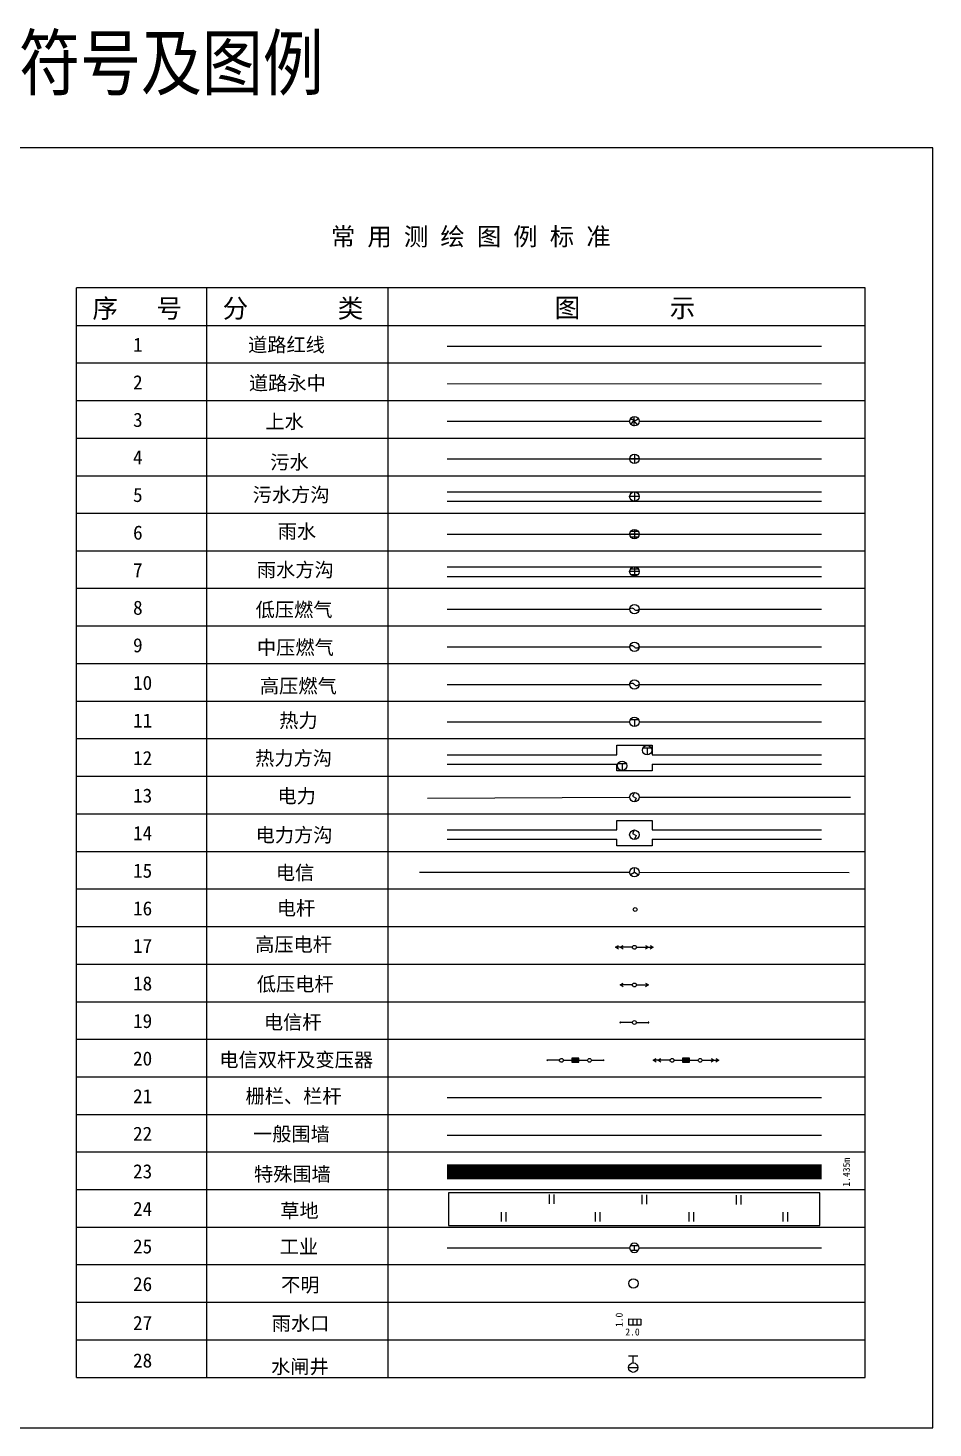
# Model space of a CAD drawing. Extents: x 501830 to 502977, y 299930 to 300245.
# Drawn here: x 502902.9 to 502977.1, y 300072.7 to 300187.5 of the extents above; entities that cross this region are included whole.
import ezdxf
from ezdxf.enums import TextEntityAlignment as Align
from ezdxf.lldxf.tags import DXFTag

# ---------------------------------------------------------------- set-up
doc = ezdxf.new("R2010")
doc.units = 0
doc.linetypes.add('B33', pattern=[5, 0, -5])
doc.layers.add('BJ0', color=7, linetype='Continuous')
doc.layers.add('电信管线', color=3, linetype='Continuous')
doc.styles.add('HZ', font='simplex.shx', dxfattribs={"bigfont": 'hztxt'})
doc.styles.get("Standard").update_dxf_attribs({"font": 'SIMFANG.TTF'})
doc.linetypes.add('B13', pattern='A,4.5,[145,symbolx.shx,S=0.5,R=0,X=0,Y=0.5],4.5,-0.5,[146,symbolx.shx,S=1,R=0,X=0,Y=0],-0.5', length=10)
doc.linetypes.add('B31', pattern='A,0,-1e-09,[149,symbolx.shx,S=0.125,R=0,X=0,Y=0],-1.5', length=1.5)
doc.linetypes.add('B37', pattern='A,50,-3.333,[149,symbolx.shx,S=0.25,R=0,X=0,Y=0],-3.333,[149,symbolx.shx,S=0.25,R=0,X=0,Y=0],-3.333', length=59.999)
doc.linetypes.add('B52', pattern='A,30,-1.5,[1,bjgcss.shx,S=1,R=0,X=0,Y=0],-1.5', length=33)
doc.linetypes.add('B551', pattern='A,30,-2.5,[1,bjgcmqs.shx,S=1,R=0,X=0,Y=0],-2.5', length=35)
doc.linetypes.add('B552', pattern='A,30,-2.5,[1,bjgcmqz.shx,S=1,R=0,X=0,Y=0],-2.5', length=35)
doc.linetypes.add('B553', pattern='A,30,-2.5,[1,bjgcmqx.shx,S=1,R=0,X=0,Y=0],-2.5', length=35)
doc.linetypes.add('B57', pattern='A,30,-4.5,[1,bjgcdx.shx,S=1,R=0,X=0,Y=0],-4.5', length=39)
doc.linetypes.add('B58', pattern='A,30,-4.5,[1,bjgcdl.shx,S=1,R=0,X=0,Y=0],-4.5', length=39)
doc.linetypes.add('B59', pattern='A,30,-4,[1,bjgcgygd.shx,S=1,R=0,X=0,Y=0],-4', length=38)
tags = doc.linetypes.add('DL', pattern='A,15,-4.925,[130,ltypeshp.shx,S=0.5,R=330,X=-0.15,Y=0.433],0,[130,ltypeshp.shx,S=0.4,R=90,X=0,Y=0],-0.15,[130,ltypeshp.shx,S=0.5,R=150,X=0,Y=-0.433],-4.925,15', length=40).pattern_tags.tags
tags[32:33] = [DXFTag(74, 4), DXFTag(75, 0), DXFTag(340, '0'), DXFTag(46, 1.0), DXFTag(50, 0.0), DXFTag(44, 0.0), DXFTag(45, 0.0)]
tags[30:31] = [DXFTag(74, 4), DXFTag(75, 0), DXFTag(340, '0'), DXFTag(46, 1.0), DXFTag(50, 0.0), DXFTag(44, 0.0), DXFTag(45, 0.0)]
tags[4:5] = [DXFTag(74, 4), DXFTag(75, 0), DXFTag(340, '0'), DXFTag(46, 1.0), DXFTag(50, 0.0), DXFTag(44, 0.0), DXFTag(45, 0.0)]
tags = doc.linetypes.add('DX', pattern='A,15,-5,[130,ltypeshp.shx,S=1,R=330,X=0,Y=0],-5,15', length=40).pattern_tags.tags
tags[16:17] = [DXFTag(74, 4), DXFTag(75, 0), DXFTag(340, '0'), DXFTag(46, 1.0), DXFTag(50, 0.0), DXFTag(44, 0.0), DXFTag(45, 0.0)]
tags[14:15] = [DXFTag(74, 4), DXFTag(75, 0), DXFTag(340, '0'), DXFTag(46, 1.0), DXFTag(50, 0.0), DXFTag(44, 0.0), DXFTag(45, 0.0)]
tags[4:5] = [DXFTag(74, 4), DXFTag(75, 0), DXFTag(340, '0'), DXFTag(46, 1.0), DXFTag(50, 0.0), DXFTag(44, 0.0), DXFTag(45, 0.0)]
doc.linetypes.add('TRQD', pattern='A,15,[130,ltypeshp.shx,S=0.6,R=0,X=0,Y=0],-5,[130,ltypeshp.shx,S=0.6,R=0,X=0,Y=0],15', length=35)
doc.linetypes.add('TRQG', pattern='A,15,[130,ltypeshp.shx,S=0.6,R=0,X=0,Y=0],-1.5,[133,ltypeshp.shx,S=0.05,R=0,X=0,Y=0],-2,[133,ltypeshp.shx,S=0.05,R=0,X=0,Y=0],-1.5,[130,ltypeshp.shx,S=0.6,R=0,X=0,Y=0],15', length=35)
doc.linetypes.add('TRQZ', pattern='A,15,[130,ltypeshp.shx,S=0.6,R=0,X=0,Y=0],-2.5,[133,ltypeshp.shx,S=0.05,R=0,X=0,Y=0],-2.5,[130,ltypeshp.shx,S=0.6,R=0,X=0,Y=0],15', length=35)

# ---------------------------------------------------------------- blocks, each defined once
blk = doc.blocks.new('BC065')
at = {"color": 3}
for p, q in [((-0.77, 0.44), (-0.77, -0.36)), ((0.73, 0.44), (-0.77, 0.44)), ((0.73, -0.36), (0.73, 0.44)), ((-0.77, -0.36), (0.73, -0.36))]:
    blk.add_line(p, q, dxfattribs=at)
blk.add_solid([(-0.77, -0.36), (0.73, -0.36), (-0.77, 0.44), (0.73, 0.44)], dxfattribs=at)
blk = doc.blocks.new('BC117')
at = {"color": 3, "linetype": 'Continuous'}
blk.add_line((0.4, 0), (4, 0), dxfattribs=at)
at = {"color": 3}
for points in [[(2.37, 0.37), (3, 0), (2.37, -0.37)], [(3.37, 0.37), (4, 0), (3.37, -0.37)]]:
    blk.add_lwpolyline(points, dxfattribs=at)
at = {"color": 3, "linetype": 'Continuous'}
blk.add_circle((0, 0), 0.4, dxfattribs=at)
blk = doc.blocks.new('BC119')
at = {"color": 3, "linetype": 'Continuous'}
blk.add_line((0.4, 0), (3, 0), dxfattribs=at)
at = {"color": 3, "linetype": 'Continuous', "const_width": 0.15}
blk.add_lwpolyline([(2.925, 0, 1), (3.075, 0, 1)], format="xyb", close=True, dxfattribs=at)
at = {"color": 3, "linetype": 'Continuous'}
blk.add_circle((0, 0), 0.4, dxfattribs=at)
blk = doc.blocks.new('BC083')
at = {"color": 3}
blk.add_circle((0, 0), 1, dxfattribs=at)
blk = doc.blocks.new('BC112')
for p, q in [((-0.49, -0.99), (-0.49, 1.01)), ((0.51, -0.99), (0.51, 1.01))]:
    blk.add_line(p, q)
blk = doc.blocks.new('BC118')
at = {"color": 3, "linetype": 'Continuous'}
blk.add_line((0.4, 0), (3, 0), dxfattribs=at)
at = {"color": 3}
blk.add_lwpolyline([(2.38, 0.36), (3, 0), (2.38, -0.36)], dxfattribs=at)
at = {"color": 3, "linetype": 'Continuous'}
blk.add_circle((0, 0), 0.4, dxfattribs=at)
blk = doc.blocks.new('BC120')
at = {"color": 3, "linetype": 'Continuous'}
blk.add_circle((0, 0), 0.4, dxfattribs=at)
blk = doc.blocks.new('闸')
at = {"layer": 'BJ0', "color": 4}
for p, q in [((537443.7, 289663.24), (537444.47, 289663.24)), ((537444.09, 289662.66), (537444.09, 289663.24)), ((537443.7, 289662.28), (537444.47, 289662.28))]:
    blk.add_line(p, q, dxfattribs=at)
blk.add_circle((537444.09, 289662.28), 0.385, dxfattribs=at)
blk = doc.blocks.new('5444')
for p, q in [((-0.34, 0.5), (-0.34, -0.5)), ((0.34, 0.5), (0.34, -0.5))]:
    blk.add_line(p, q)
blk.add_lwpolyline([(-1, -0.5), (-1, 0.5), (1, 0.5), (1, -0.5)], close=True)

msp = doc.modelspace()

# ---------------------------------------------------------------- linework, layer by layer
at = {"layer": 'BJ0'}
for p, q in [((502906.85, 300076.83), (502906.85, 300166.21)), ((502971.57, 300166.21), (502906.85, 300166.21)), ((502971.57, 300076.83), (502971.57, 300166.21)), ((502952.32, 300087.64), (502952.93, 300087.64)), ((502952.32, 300087.26), (502952.93, 300087.26)), ((502952.62, 300087.46), (502952.62, 300087.46)), ((502952.63, 300087.26), (502952.63, 300087.64))]:
    msp.add_line(p, q, dxfattribs=at)
at = {"layer": 'BJ0', "color": 4}
for p, q in [((502952.32, 300155.44), (502952.62, 300155.44)), ((502952.62, 300155.44), (502952.36, 300155.06)), ((502952.62, 300154.86), (502952.62, 300155.63)), ((502952.93, 300155.44), (502952.62, 300155.25)), ((502952.62, 300155.25), (502952.93, 300154.98))]:
    msp.add_line(p, q, dxfattribs=at)
at = {"layer": 'BJ0', "color": 36}
for p, q in [((502952.63, 300152.56), (502952.63, 300151.79)), ((502953.01, 300152.17), (502952.24, 300152.17)), ((502952.63, 300152.17), (502952.63, 300152.17)), ((502953.01, 300149.09), (502952.24, 300149.09)), ((502952.63, 300149.48), (502952.63, 300148.71)), ((502952.63, 300149.09), (502952.63, 300149.09))]:
    msp.add_line(p, q, dxfattribs=at)
at = {"layer": 'BJ0', "color": 32}
for p, q in [((502953.01, 300146.01), (502952.24, 300146.01)), ((502952.32, 300146.24), (502952.93, 300146.24)), ((502952.32, 300145.78), (502952.93, 300145.78)), ((502952.63, 300146.39), (502952.63, 300145.63)), ((502952.32, 300143.16), (502952.93, 300143.16)), ((502952.63, 300143.31), (502952.63, 300142.55)), ((502953.01, 300142.93), (502952.24, 300142.93)), ((502952.32, 300142.7), (502952.93, 300142.7))]:
    msp.add_line(p, q, dxfattribs=at)
at = {"layer": 'BJ0', "color": 6, "linetype": 'B551'}
for p, q in [((502952.24, 300139.86), (502952.28, 300139.9)), ((502952.28, 300139.9), (502952.32, 300139.92)), ((502952.32, 300139.92), (502952.38, 300139.94)), ((502952.38, 300139.94), (502952.43, 300139.95)), ((502952.43, 300139.95), (502952.48, 300139.94)), ((502952.48, 300139.94), (502952.51, 300139.93)), ((502952.51, 300139.93), (502952.57, 300139.9)), ((502952.57, 300139.9), (502952.6, 300139.87)), ((502952.6, 300139.87), (502952.64, 300139.83)), ((502952.64, 300139.83), (502952.68, 300139.79)), ((502952.68, 300139.79), (502952.73, 300139.77)), ((502952.73, 300139.77), (502952.78, 300139.76)), ((502952.78, 300139.76), (502952.86, 300139.76)), ((502952.86, 300139.76), (502952.91, 300139.78)), ((502952.91, 300139.78), (502952.97, 300139.81)), ((502952.97, 300139.81), (502953.01, 300139.85))]:
    msp.add_line(p, q, dxfattribs=at)
at = {"layer": 'BJ0', "color": 6, "linetype": 'B552'}
for p, q in [((502952.24, 300136.77), (502952.28, 300136.81)), ((502952.28, 300136.81), (502952.32, 300136.84)), ((502952.32, 300136.84), (502952.38, 300136.86)), ((502952.38, 300136.86), (502952.43, 300136.86)), ((502952.43, 300136.86), (502952.48, 300136.86)), ((502952.48, 300136.86), (502952.51, 300136.85)), ((502952.51, 300136.85), (502952.57, 300136.82)), ((502952.57, 300136.82), (502952.6, 300136.79)), ((502952.6, 300136.79), (502952.64, 300136.75)), ((502952.64, 300136.75), (502952.68, 300136.71)), ((502952.68, 300136.71), (502952.73, 300136.69)), ((502952.73, 300136.69), (502952.78, 300136.67)), ((502952.78, 300136.67), (502952.86, 300136.68)), ((502952.86, 300136.68), (502952.91, 300136.69)), ((502952.91, 300136.69), (502952.97, 300136.72)), ((502952.97, 300136.72), (502953.01, 300136.77))]:
    msp.add_line(p, q, dxfattribs=at)
at = {"layer": 'BJ0', "color": 6, "linetype": 'B553'}
for p, q in [((502952.24, 300133.69), (502952.28, 300133.73)), ((502952.28, 300133.73), (502952.32, 300133.76)), ((502952.32, 300133.76), (502952.38, 300133.77)), ((502952.38, 300133.77), (502952.43, 300133.78)), ((502952.43, 300133.78), (502952.48, 300133.78)), ((502952.48, 300133.78), (502952.51, 300133.77)), ((502952.51, 300133.77), (502952.57, 300133.74)), ((502952.57, 300133.74), (502952.6, 300133.71)), ((502952.6, 300133.71), (502952.64, 300133.67)), ((502952.64, 300133.67), (502952.68, 300133.63)), ((502952.68, 300133.63), (502952.73, 300133.6)), ((502952.73, 300133.6), (502952.78, 300133.59)), ((502952.78, 300133.59), (502952.86, 300133.6)), ((502952.86, 300133.6), (502952.91, 300133.61)), ((502952.91, 300133.61), (502952.97, 300133.64)), ((502952.97, 300133.64), (502953.01, 300133.68))]:
    msp.add_line(p, q, dxfattribs=at)
at = {"layer": 'BJ0', "color": 2}
for p, q in [((502952.32, 300130.8), (502952.93, 300130.8)), ((502952.63, 300130.8), (502952.63, 300130.23)), ((502953.38, 300128.48), (502953.99, 300128.48)), ((502953.68, 300128.48), (502953.68, 300127.91)), ((502951.31, 300127.2), (502951.93, 300127.2)), ((502951.62, 300127.2), (502951.62, 300126.63))]:
    msp.add_line(p, q, dxfattribs=at)
at = {"layer": 'BJ0', "color": 1, "linetype": 'B58'}
for p, q in [((502952.63, 300124.82), (502952.49, 300124.52)), ((502952.78, 300124.77), (502952.78, 300124.77)), ((502952.49, 300124.52), (502952.79, 300124.35)), ((502952.79, 300124.35), (502952.63, 300124.05))]:
    msp.add_line(p, q, dxfattribs=at)
at = {"layer": 'BJ0', "color": 1}
for p, q in [((502952.63, 300121.74), (502952.49, 300121.44)), ((502952.49, 300121.44), (502952.79, 300121.27)), ((502952.79, 300121.27), (502952.63, 300120.97)), ((502952.78, 300121.69), (502952.78, 300121.69))]:
    msp.add_line(p, q, dxfattribs=at)
at = {"layer": 'BJ0', "color": 3, "linetype": 'B57'}
for p, q in [((502952.32, 300118.08), (502952.63, 300118.27)), ((502952.63, 300118.27), (502952.63, 300118.66)), ((502952.63, 300118.27), (502952.93, 300118.08))]:
    msp.add_line(p, q, dxfattribs=at)
at = {"layer": 'BJ0', "linetype": 'Continuous'}
for p, q in [((502946.79, 300102.84), (502948.79, 300102.84)), ((502955.87, 300102.84), (502957.87, 300102.84))]:
    msp.add_line(p, q, dxfattribs=at)
at = {"layer": 'BJ0'}
msp.add_lwpolyline([(502977.13, 300177.68), (502828.63, 300177.68), (502828.63, 300072.68), (502977.13, 300072.68)], close=True, dxfattribs=at)
at = {"layer": 'BJ0', "color": 7, "linetype": 'Continuous', "flags": 128}
for points in [[(502917.54, 300166.21), (502917.54, 300076.83)], [(502932.4, 300166.21), (502932.4, 300076.83)], [(502906.85, 300163.13), (502971.57, 300163.13)], [(502906.85, 300160.05), (502971.57, 300160.05)], [(502906.85, 300156.97), (502971.57, 300156.97)], [(502906.85, 300153.88), (502971.57, 300153.88)], [(502906.85, 300150.8), (502971.57, 300150.8)], [(502906.85, 300147.72), (502971.57, 300147.72)], [(502906.85, 300144.64), (502971.57, 300144.64)], [(502906.85, 300141.56), (502971.57, 300141.56)], [(502906.85, 300138.47), (502971.57, 300138.47)], [(502906.85, 300135.39), (502971.57, 300135.39)], [(502906.85, 300132.31), (502971.57, 300132.31)], [(502906.85, 300129.23), (502971.57, 300129.23)], [(502906.85, 300126.15), (502971.57, 300126.15)], [(502906.85, 300123.06), (502971.57, 300123.06)], [(502906.85, 300119.98), (502971.57, 300119.98)], [(502906.85, 300116.9), (502971.57, 300116.9)], [(502906.85, 300113.82), (502971.57, 300113.82)], [(502906.85, 300110.74), (502971.57, 300110.74)], [(502906.85, 300107.65), (502971.57, 300107.65)], [(502906.85, 300104.57), (502971.57, 300104.57)], [(502906.85, 300101.49), (502971.57, 300101.49)], [(502906.85, 300098.41), (502971.57, 300098.41)], [(502906.85, 300095.33), (502971.57, 300095.33)], [(502906.85, 300092.24), (502971.57, 300092.24)], [(502906.85, 300089.16), (502971.57, 300089.16)], [(502906.85, 300086.08), (502971.57, 300086.08)], [(502906.85, 300083), (502971.57, 300083)], [(502906.85, 300079.92), (502971.57, 300079.92)], [(502906.85, 300076.83), (502971.57, 300076.83)]]:
    msp.add_lwpolyline(points, dxfattribs=at)
at = {"layer": 'BJ0', "color": 1, "linetype": 'Continuous', "flags": 128}
msp.add_lwpolyline([(502937.26, 300161.42), (502967.99, 300161.42)], dxfattribs=at)
at = {"layer": 'BJ0', "color": 1, "linetype": 'B37', "ltscale": 0.5, "const_width": 0.0771, "flags": 128}
msp.add_lwpolyline([(502937.26, 300158.34), (502967.99, 300158.34)], dxfattribs=at)
at = {"layer": 'BJ0', "color": 4, "linetype": 'B52', "ltscale": 0.25}
for points in [[(502937.26, 300155.26), (502952.24, 300155.26)], [(502953.01, 300155.26), (502967.99, 300155.26)]]:
    msp.add_lwpolyline(points, dxfattribs=at)
at = {"layer": 'BJ0', "color": 36, "linetype": 'Continuous', "flags": 128}
for points in [[(502937.26, 300152.17), (502967.99, 300152.17)], [(502937.26, 300149.48), (502967.99, 300149.48)], [(502937.26, 300148.71), (502967.99, 300148.71)]]:
    msp.add_lwpolyline(points, dxfattribs=at)
at = {"layer": 'BJ0', "color": 32, "linetype": 'Continuous', "flags": 128}
for points in [[(502937.26, 300146.01), (502967.99, 300146.01)], [(502937.26, 300143.31), (502967.99, 300143.31)], [(502937.26, 300142.54), (502967.99, 300142.54)]]:
    msp.add_lwpolyline(points, dxfattribs=at)
at = {"layer": 'BJ0', "color": 6, "linetype": 'TRQD', "ltscale": 0.4}
for points in [[(502937.26, 300139.85), (502952.24, 300139.85)], [(502953.01, 300139.85), (502967.99, 300139.85)]]:
    msp.add_lwpolyline(points, dxfattribs=at)
at = {"layer": 'BJ0', "color": 6, "linetype": 'TRQZ', "ltscale": 0.4}
for points in [[(502937.26, 300136.76), (502952.24, 300136.76)], [(502953.01, 300136.76), (502967.99, 300136.76)]]:
    msp.add_lwpolyline(points, dxfattribs=at)
at = {"layer": 'BJ0', "color": 6, "linetype": 'TRQG', "ltscale": 0.4}
for points in [[(502937.26, 300133.68), (502952.24, 300133.68)], [(502953.01, 300133.68), (502967.99, 300133.68)]]:
    msp.add_lwpolyline(points, dxfattribs=at)
at = {"layer": 'BJ0', "color": 2, "linetype": 'Continuous'}
for points in [[(502937.26, 300130.6), (502952.24, 300130.6)], [(502953.01, 300130.6), (502967.99, 300130.6)], [(502951.19, 300127.9), (502951.19, 300128.68), (502954.08, 300128.68), (502954.08, 300127.9)], [(502937.26, 300127.9), (502951.19, 300127.9)], [(502937.26, 300127.13), (502951.19, 300127.13)], [(502954.08, 300127.13), (502954.08, 300126.6), (502951.19, 300126.6), (502951.19, 300127.13)], [(502954.08, 300127.9), (502967.99, 300127.9)], [(502954.08, 300127.13), (502967.99, 300127.13)]]:
    msp.add_lwpolyline(points, dxfattribs=at)
at = {"layer": 'BJ0', "color": 1, "linetype": 'DL', "ltscale": 0.4}
for points in [[(502935.65, 300124.35), (502952.24, 300124.43)], [(502953.01, 300124.43), (502970.35, 300124.43)]]:
    msp.add_lwpolyline(points, dxfattribs=at)
at = {"layer": 'BJ0', "color": 1, "linetype": 'Continuous'}
for points in [[(502951.19, 300121.74), (502951.19, 300122.51), (502954.08, 300122.51), (502954.08, 300121.74)], [(502937.26, 300121.74), (502951.19, 300121.74)], [(502954.08, 300121.74), (502967.99, 300121.74)], [(502937.26, 300120.97), (502951.19, 300120.97)], [(502954.08, 300120.97), (502954.08, 300120.43), (502951.19, 300120.43), (502951.19, 300120.97)], [(502954.08, 300120.97), (502967.99, 300120.97)]]:
    msp.add_lwpolyline(points, dxfattribs=at)
at = {"layer": 'BJ0', "color": 3, "linetype": 'DX', "ltscale": 0.4}
for points in [[(502935.01, 300118.27), (502952.24, 300118.27)], [(502953.01, 300118.27), (502970.26, 300118.24)]]:
    msp.add_lwpolyline(points, dxfattribs=at)
at = {"layer": 'BJ0', "color": 2, "linetype": 'B13', "flags": 128}
msp.add_lwpolyline([(502937.26, 300099.78), (502952.63, 300099.78), (502967.99, 300099.78)], dxfattribs=at)
at = {"layer": 'BJ0', "color": 2, "linetype": 'Continuous', "flags": 128}
for points in [[(502937.26, 300096.7), (502952.63, 300096.7), (502967.99, 300096.7)], [(502937.26, 300094.26), (502952.63, 300094.26), (502967.99, 300094.26)], [(502937.26, 300093.16), (502952.63, 300093.16), (502967.99, 300093.16)]]:
    msp.add_lwpolyline(points, dxfattribs=at)
at = {"layer": 'BJ0', "color": 2, "linetype": 'B33', "const_width": 1.11, "flags": 128}
msp.add_lwpolyline([(502937.26, 300093.71), (502952.63, 300093.71), (502967.99, 300093.71)], dxfattribs=at)
at = {"layer": 'BJ0', "color": 2, "linetype": 'Continuous', "elevation": 0.55, "flags": 128}
msp.add_lwpolyline([(502937.26, 300093.16), (502952.63, 300093.16), (502967.99, 300093.16)], dxfattribs=at)
at = {"layer": 'BJ0', "linetype": 'B31', "flags": 128}
msp.add_lwpolyline([(502937.37, 300091.97), (502937.37, 300089.3), (502967.86, 300089.3), (502967.86, 300091.97)], close=True, dxfattribs=at)
at = {"layer": 'BJ0', "linetype": 'B59'}
for points in [[(502937.26, 300087.45), (502952.24, 300087.45)], [(502953.01, 300087.45), (502967.99, 300087.45)]]:
    msp.add_lwpolyline(points, dxfattribs=at)
at = {"layer": 'BJ0', "color": 4}
msp.add_circle((502952.63, 300155.26), 0.385, dxfattribs=at)
at = {"layer": 'BJ0', "color": 36}
for centre in [(502952.63, 300152.17), (502952.63, 300149.09)]:
    msp.add_circle(centre, 0.385, dxfattribs=at)
at = {"layer": 'BJ0', "color": 32}
for centre in [(502952.63, 300146.01), (502952.63, 300142.93)]:
    msp.add_circle(centre, 0.385, dxfattribs=at)
at = {"layer": 'BJ0', "color": 6, "linetype": 'B551'}
msp.add_circle((502952.63, 300139.85), 0.385, dxfattribs=at)
at = {"layer": 'BJ0', "color": 6, "linetype": 'B552'}
msp.add_circle((502952.63, 300136.76), 0.385, dxfattribs=at)
at = {"layer": 'BJ0', "color": 6, "linetype": 'B553'}
msp.add_circle((502952.63, 300133.68), 0.385, dxfattribs=at)
at = {"layer": 'BJ0', "color": 2}
for centre in [(502952.63, 300130.6), (502953.68, 300128.28), (502951.62, 300127)]:
    msp.add_circle(centre, 0.385, dxfattribs=at)
at = {"layer": 'BJ0', "color": 1, "linetype": 'B58'}
msp.add_circle((502952.63, 300124.43), 0.385, dxfattribs=at)
at = {"layer": 'BJ0', "color": 1}
msp.add_circle((502952.63, 300121.35), 0.385, dxfattribs=at)
at = {"layer": 'BJ0', "color": 3, "linetype": 'B57'}
msp.add_circle((502952.63, 300118.27), 0.385, dxfattribs=at)
at = {"layer": 'BJ0', "linetype": 'Continuous'}
for centre in [(502946.64, 300102.84), (502948.95, 300102.84), (502955.72, 300102.84), (502958.03, 300102.84)]:
    msp.add_circle(centre, 0.154, dxfattribs=at)
at = {"layer": 'BJ0'}
msp.add_arc((502952.63, 300087.45), 0.385, 90, 89, dxfattribs=at)

# ---------------------------------------------------------------- block references
at = {"linetype": 'Continuous'}
msp.add_blockref('闸', (-34491.55, 10415.35), dxfattribs=at)
at = {"layer": 'BJ0', "color": 7, "linetype": 'Continuous', "xscale": 0.3852556496858597, "yscale": 0.3852556478232145, "zscale": 0.3852556480382319}
for name, p in [('BC120', (502952.7, 300115.21)), ('BC117', (502952.63, 300112.11)), ('BC118', (502952.63, 300109.02)), ('BC119', (502952.63, 300105.94)), ('BC119', (502948.95, 300102.84)), ('BC117', (502958.03, 300102.84))]:
    msp.add_blockref(name, p, dxfattribs=at)
at = {"layer": 'BJ0', "color": 7, "linetype": 'Continuous', "xscale": 0.3852556496858597, "yscale": 0.3852556478232145, "zscale": 0.3852556480382319, "rotation": 180}
for name, p in [('BC117', (502952.63, 300112.11)), ('BC118', (502952.63, 300109.02)), ('BC119', (502952.63, 300105.94)), ('BC119', (502946.64, 300102.84)), ('BC117', (502955.72, 300102.84))]:
    msp.add_blockref(name, p, dxfattribs=at)
at = {"layer": 'BJ0', "linetype": 'Continuous', "xscale": 0.3852556496858597, "yscale": 0.3852556478232145, "zscale": 0.3852556480382319}
for name, p in [('BC065', (502947.79, 300102.84)), ('BC065', (502956.87, 300102.84)), ('BC112', (502945.85, 300091.45)), ('BC112', (502953.46, 300091.42)), ('BC112', (502961.21, 300091.4)), ('BC112', (502941.91, 300089.99)), ('BC112', (502949.62, 300089.99)), ('BC112', (502957.32, 300089.99)), ('BC112', (502965.03, 300089.99)), ('BC083', (502952.55, 300084.54))]:
    msp.add_blockref(name, p, dxfattribs=at)
at = {"layer": '电信管线', "linetype": 'Continuous', "xscale": 0.5000000027377295, "yscale": 0.5, "zscale": 0.5, "rotation": 358.9966612788152}
msp.add_blockref('5444', (502952.67, 300081.37, 24.11), dxfattribs=at)

# ---------------------------------------------------------------- texts
at = {"layer": 'BJ0', "style": 'HZ'}
msp.add_text('特殊符号及图例', height=5, dxfattribs=at).set_placement((502909.65, 300184.74), align=Align.MIDDLE)
at = {"layer": 'BJ0'}
msp.add_text('常 用 测 绘 图 例 标 准', height=1.464, dxfattribs=at).set_placement((502939.21, 300169.68), align=Align.CENTER)
at = {"layer": 'BJ0', "color": 7, "linetype": 'Continuous'}
for s, p in [('序   号', (502911.84, 300164.55)), ('分       类', (502924.62, 300164.55)), ('图       示', (502951.86, 300164.55))]:
    msp.add_text(s, height=1.541, dxfattribs=at).set_placement(p, align=Align.MIDDLE)
for s, height, p in [('1', 1.16, (502911.5, 300160.96)), (' 道路红线', 1.156, (502920.15, 300160.96)), (' 道路永中', 1.156, (502920.22, 300157.82)), ('2', 1.16, (502911.5, 300157.88)), ('3', 1.16, (502911.5, 300154.8)), (' 上水', 1.156, (502921.57, 300154.66)), ('4', 1.16, (502911.5, 300151.72)), (' 污水', 1.156, (502921.97, 300151.33)), (' 污水方沟', 1.156, (502920.53, 300148.66)), ('5', 1.16, (502911.5, 300148.64)), ('6', 1.16, (502911.5, 300145.55)), (' 雨水', 1.156, (502922.58, 300145.66)), ('7', 1.16, (502911.5, 300142.47)), (' 雨水方沟', 1.156, (502920.87, 300142.5)), ('8', 1.16, (502911.5, 300139.39)), (' 低压燃气', 1.156, (502920.77, 300139.23)), ('9', 1.16, (502911.5, 300136.31)), (' 中压燃气', 1.156, (502920.88, 300136.13)), ('10', 1.156, (502911.5, 300133.23)), (' 高压燃气', 1.156, (502921.12, 300132.97)), ('11', 1.156, (502911.5, 300130.14)), (' 热力', 1.156, (502922.71, 300130.14)), ('12', 1.156, (502911.5, 300127.06)), (' 热力方沟', 1.156, (502920.73, 300127.05)), ('13', 1.156, (502911.5, 300123.98)), (' 电力', 1.156, (502922.56, 300123.95)), ('14', 1.156, (502911.5, 300120.9)), (' 电力方沟', 1.156, (502920.77, 300120.75)), ('15', 1.156, (502911.5, 300117.82)), (' 电信', 1.156, (502922.43, 300117.66)), ('16', 1.156, (502911.5, 300114.73)), (' 电杆', 1.156, (502922.51, 300114.74)), ('17', 1.156, (502911.5, 300111.65)), (' 高压电杆', 1.156, (502920.73, 300111.77)), ('18', 1.156, (502911.5, 300108.57)), (' 低压电杆', 1.156, (502920.87, 300108.52)), ('19', 1.156, (502911.5, 300105.49)), (' 电信杆', 1.156, (502921.45, 300105.39)), ('20', 1.156, (502911.5, 300102.41)), ('电信双杆及变压器', 1.156, (502918.58, 300102.31)), (' 栅栏、栏杆', 1.156, (502919.94, 300099.33)), ('21', 1.156, (502911.5, 300099.32)), ('22', 1.156, (502911.5, 300096.24)), (' 一般围墙', 1.156, (502920.56, 300096.22)), ('23', 1.156, (502911.5, 300093.16)), ('特殊围墙', 1.156, (502921.42, 300092.93)), ('24', 1.156, (502911.5, 300090.08)), (' 草地', 1.156, (502922.79, 300089.93)), ('25', 1.156, (502911.5, 300087)), (' 工业', 1.156, (502922.75, 300086.98)), ('26', 1.156, (502911.5, 300083.91)), (' 不明', 1.156, (502922.86, 300083.84)), ('27', 1.156, (502911.5, 300080.72)), (' 雨水口', 1.156, (502922.09, 300080.69)), ('28', 1.156, (502911.5, 300077.64)), (' 水闸井', 1.156, (502922.04, 300077.14))]:
    msp.add_text(s, height=height, dxfattribs=at).set_placement(p)
at = {"layer": 'BJ0', "linetype": 'Continuous'}
for s, p in [('1.435m', (502970.31, 300092.48)), ('1.0', (502951.67, 300080.96))]:
    msp.add_text(s, height=0.578, rotation=90, dxfattribs=at).set_placement(p)
msp.add_text('2.0', height=0.578, dxfattribs=at).set_placement((502951.89, 300080.27))

doc.saveas('drawing.dxf')
